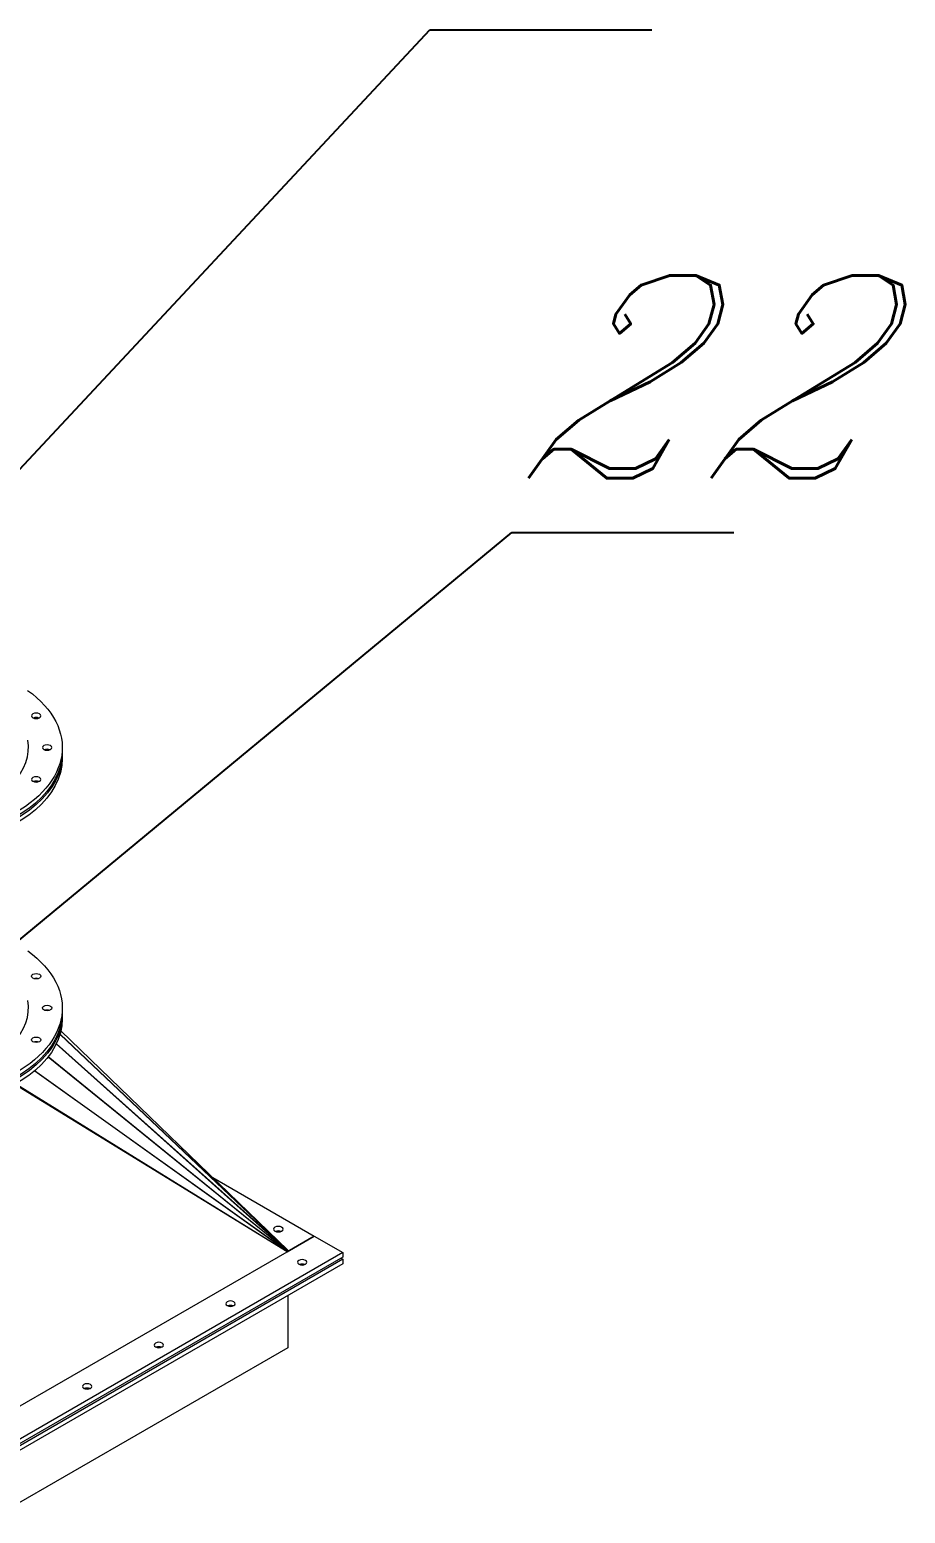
# Model space of a CAD drawing. Header units: inches. Extents: x -350577 to -266477, y -437959 to -377535.
# Drawn here: x -269787 to -268491, y -411221 to -409025 of the extents above; entities that cross this region are included whole.
import ezdxf

# ---------------------------------------------------------------- set-up
doc = ezdxf.new("R2010")
doc.units = ezdxf.units.IN
doc.header["$MEASUREMENT"] = 0
doc.layers.add('ORGINAL (itatec)', color=3, linetype='Continuous', lineweight=9)
doc.styles.add('Geniso', font='geniso.shx', dxfattribs={"oblique": 15})
doc.dimstyles.new('scale 1b100', dxfattribs={"dimscale": 100, "dimtxt": 3, "dimasz": 2.5, "dimexe": 1, "dimexo": 1, "dimgap": 1, "dimtad": 1, "dimdec": 0, "dimzin": 0, "dimdsep": 46, "dimtxsty": 'Geniso', "dimcen": 0, "dimclrd": 1, "dimclre": 1, "dimclrt": 7, "dimadec": 0, "dimazin": 0, "dimtfac": 1, "dimtdec": 0, "dimtmove": 0, "dimatfit": 3, "dimfxl": 0.75, "dimtolj": 1, "dimtzin": 0, "dimarcsym": 0})

msp = doc.modelspace()

# ---------------------------------------------------------------- linework, layer by layer
at = {"layer": 'ORGINAL (itatec)', "extrusion": (-5.55112e-17, 0.816497, 0.57735)}
for p, q in [((-269738.6, -410087.3), (-269738.6, -410093.9)), ((-269738.6, -410097.1), (-269738.6, -410103.7)), ((-269738.6, -410472.7), (-269738.6, -410479.3)), ((-269738.6, -410482.5), (-269738.6, -410489.1)), ((-269741.9, -410511.6), (-269405, -410831.3)), ((-269405.1, -410831.5), (-269741.9, -410511.9)), ((-269405, -410831.3), (-269740.5, -410506.3)), ((-269740.5, -410506.3), (-269405, -410831.3)), ((-269405.3, -410831.9), (-269747.5, -410526)), ((-269747.3, -410525.6), (-269405.1, -410831.5)), ((-269405.5, -410832.4), (-269759.6, -410545.2)), ((-269759.3, -410544.8), (-269405.3, -410831.9)), ((-269405.7, -410833), (-269779.8, -410565.9)), ((-269779.3, -410565.5), (-269405.5, -410832.4)), ((-269405.9, -410833.4), (-269808.7, -410585.9)), ((-269807.2, -410585), (-269405.7, -410833)), ((-269516, -410723.7), (-269366, -410810.4)), ((-269405.9, -410833.4), (-269366, -410810.4)), ((-269366, -410810.4), (-269405.9, -410833.4)), ((-269366, -410810.4), (-269323.6, -410834.8)), ((-269323.6, -410834.8), (-269832.7, -411128.8)), ((-269323.6, -410841.4), (-269832.7, -411135.3)), ((-269323.6, -410844.6), (-269832.7, -411138.6)), ((-269830.2, -411078.4), (-269405.9, -410833.4)), ((-269406.1, -410833.3), (-269405.7, -410833)), ((-269406, -410832.8), (-269405.5, -410832.4)), ((-269405.7, -410832.2), (-269405.3, -410831.9)), ((-269405.4, -410831.8), (-269405.1, -410831.5)), ((-269405.4, -410831.8), (-269405.1, -410831.5)), ((-269405.2, -410831.5), (-269405, -410831.3)), ((-269405.2, -410831.5), (-269405, -410831.3)), ((-269405.1, -410831.5), (-269405.1, -410831.5)), ((-269326.4, -410843), (-269323.6, -410844.6)), ((-269323.6, -410834.8), (-269323.6, -410841.4)), ((-269323.6, -410844.6), (-269323.6, -410851.2)), ((-269323.6, -410851.2), (-269832.7, -411145.1)), ((-269404.9, -410898.1), (-269404.9, -410975.7)), ((-269404.9, -410975.7), (-269829.1, -411220.6))]:
    msp.add_line(p, q, dxfattribs=at)
at = {"layer": 'ORGINAL (itatec)', "extrusion": (3.48392e-17, 9.31494e-33, -1)}
msp.add_ellipse((-269974.1, -410087.3), major_axis=(235.5, 0), ratio=0.57735, start_param=-0.672661, end_param=2.356194, dxfattribs=at)
at = {"layer": 'ORGINAL (itatec)', "extrusion": (-1.84889e-32, 1.66533e-16, -1)}
for centre in [(-269777.3, -410040.3), (-269761.1, -410087.3), (-269777.3, -410134.4)]:
    msp.add_ellipse(centre, major_axis=(-7, 0), ratio=0.57735, start_param=-3.926991, end_param=2.356194, dxfattribs=at)
at = {"layer": 'ORGINAL (itatec)'}
for centre, major_axis, start_param, end_param in [((-269777.3, -410046.8), (-7, 0), -2.200636, -0.940957), ((-269974.1, -410087.3), (185.5, 0), -2.356194, 0.103877), ((-269761.1, -410093.9), (-7, 0), -2.200636, -0.940957), ((-269777.3, -410140.9), (-7, 0), -2.200636, -0.940957), ((-269777.3, -410425.7), (7, 0), -5.497787, 0.785398), ((-269974.1, -410472.7), (185.5, 0), -2.356194, 0.103882), ((-269761.1, -410472.7), (7, 0), -5.497787, 0.785398), ((-269777.3, -410519.8), (7, 0), -5.497787, 0.785398), ((-269419, -410806.7), (-7, 0), -2.200636, -0.940957), ((-269383.7, -410855.7), (-7, 0), -2.200636, -0.940957), ((-269489.7, -410916.9), (-7, 0), -2.200636, -0.940957), ((-269595.8, -410978.1), (-7, 0), -2.200636, -0.940957), ((-269701.9, -411039.4), (-7, 0), -2.200636, -0.940957)]:
    msp.add_ellipse(centre, major_axis=major_axis, ratio=0.57735, start_param=start_param, end_param=end_param, dxfattribs=at)
at = {"layer": 'ORGINAL (itatec)', "extrusion": (-9.45222e-17, -5.55112e-17, -1)}
for centre in [(-269974.1, -410093.9), (-269974.1, -410489.1)]:
    msp.add_ellipse(centre, major_axis=(235.5, 0), ratio=0.57735, start_param=0, end_param=2.356194, dxfattribs=at)
at = {"layer": 'ORGINAL (itatec)', "extrusion": (-7.98619e-17, 1.11022e-16, -1)}
msp.add_ellipse((-269974.1, -410097.1), major_axis=(235.5, 0), ratio=0.57735, start_param=-0.012011, end_param=2.356194, dxfattribs=at)
at = {"layer": 'ORGINAL (itatec)', "extrusion": (-4.43476e-17, -1.11022e-16, -1)}
msp.add_ellipse((-269974.1, -410103.7), major_axis=(235.5, 0), ratio=0.57735, start_param=0, end_param=2.356194, dxfattribs=at)
at = {"layer": 'ORGINAL (itatec)', "extrusion": (5.37603e-17, 2.77556e-16, -1)}
msp.add_ellipse((-269974.1, -410472.7), major_axis=(235.5, 0), ratio=0.57735, start_param=-0.670615, end_param=2.356194, dxfattribs=at)
at = {"layer": 'ORGINAL (itatec)', "extrusion": (-5.54646e-17, 1.11022e-16, -1)}
msp.add_ellipse((-269777.3, -410432.2), major_axis=(7, 0), ratio=0.57735, start_param=-2.200636, end_param=-0.940957, dxfattribs=at)
at = {"layer": 'ORGINAL (itatec)', "extrusion": (-7.61475e-18, -5.55112e-17, -1)}
msp.add_ellipse((-269974.1, -410479.3), major_axis=(235.5, 0), ratio=0.57735, start_param=0, end_param=2.356194, dxfattribs=at)
at = {"layer": 'ORGINAL (itatec)', "extrusion": (2.55851e-17, 1.11022e-16, -1)}
msp.add_ellipse((-269974.1, -410482.5), major_axis=(235.5, 0), ratio=0.57735, start_param=-0.012011, end_param=2.356194, dxfattribs=at)
at = {"layer": 'ORGINAL (itatec)', "extrusion": (5.49883e-17, 2.22045e-16, -1)}
msp.add_ellipse((-269761.1, -410479.3), major_axis=(7, 0), ratio=0.57735, start_param=-2.200636, end_param=-0.940957, dxfattribs=at)
at = {"layer": 'ORGINAL (itatec)', "extrusion": (3.66743e-17, 1.11022e-16, -1)}
msp.add_ellipse((-269777.3, -410526.3), major_axis=(7, 0), ratio=0.57735, start_param=-2.200636, end_param=-0.940957, dxfattribs=at)
at = {"layer": 'ORGINAL (itatec)', "extrusion": (4.93038e-32, -4.44089e-16, -1)}
for centre in [(-269419, -410800.1), (-269383.7, -410849.1), (-269489.7, -410910.4), (-269595.8, -410971.6), (-269701.9, -411032.8)]:
    msp.add_ellipse(centre, major_axis=(-7, 0), ratio=0.57735, start_param=-3.926991, end_param=2.356194, dxfattribs=at)

# ---------------------------------------------------------------- texts
at = {"layer": 'ORGINAL (itatec)', "color": 7, "insert": (-268791.6, -409538.6), "char_height": 300, "attachment_point": 5, "style": 'Geniso'}
msp.add_mtext('{\\Fitalic|c0;22}', dxfattribs=at)

# ---------------------------------------------------------------- leaders
at = {"layer": 'ORGINAL (itatec)'}
for points in [[(-269938.2, -409821.3), (-269194.8, -409024.8), (-268866.1, -409024.8)], [(-269845.1, -410407.6), (-269073.7, -409769.2), (-268745, -409769.2)]]:
    msp.add_leader(points, dimstyle='scale 1b100', override={"dimldrblk": 'DotSmall'}, dxfattribs=at)

doc.saveas('drawing.dxf')
